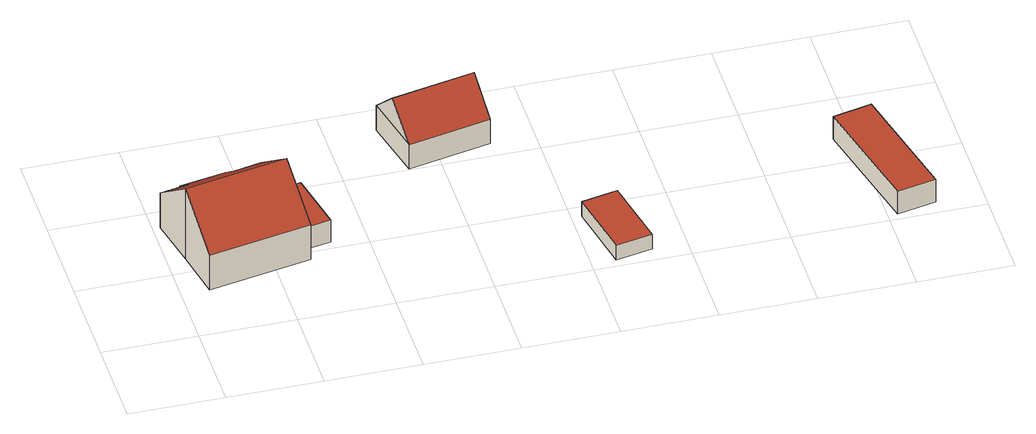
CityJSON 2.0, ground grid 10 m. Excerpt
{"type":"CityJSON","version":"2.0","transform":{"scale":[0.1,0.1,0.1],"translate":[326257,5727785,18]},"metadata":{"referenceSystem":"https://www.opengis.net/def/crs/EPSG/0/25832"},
"CityObjects":{
"building1":{"type":"Building","attributes":{"Geometrietyp2DReferenz":"3000","Gemeindeschluessel":"05170048","function":"31001_1010","roofType":"3100","measuredHeight":8.74},"address":[{"country":"Germany","locality":"Wesel","thoroughfareNumber":"2","thoroughfareName":"Am Damm"}],"geometry":[{"type":"Solid","lod":"2","boundaries":[[[[0,1,2,3]],[[4,5,1,0]],[[6,7,5,4]],[[8,9,7,6]],[[10,11,9,8]],[[12,13,11,10]],[[14,15,13,12]],[[16,17,15,14]],[[18,19,17,16]],[[3,2,19,18]],[[3,18,16,0]],[[14,12,10,8,6,4,0,16]],[[1,5,7,9,11,13,15,17,19,2]]]],"semantics":{"surfaces":[{"type":"WallSurface"},{"type":"RoofSurface"},{"type":"GroundSurface"}],"values":[[0,0,0,0,0,0,0,0,0,0,1,1,2]]}}]},
"building2":{"type":"Building","attributes":{"Geometrietyp2DReferenz":"3000","Gemeindeschluessel":"05170048","function":"51009_1610","roofType":"1000","measuredHeight":2.66},"geometry":[{"type":"Solid","lod":"2","boundaries":[[[[20,21,22,23]],[[24,25,21,20]],[[26,27,25,24]],[[23,22,27,26]],[[24,20,23,26]],[[21,25,27,22]]]],"semantics":{"surfaces":[{"type":"WallSurface"},{"type":"RoofSurface"},{"type":"GroundSurface"}],"values":[[0,0,0,0,1,2]]}}]},
"building3":{"type":"Building","attributes":{"Geometrietyp2DReferenz":"3000","Gemeindeschluessel":"05170048","function":"31001_2463","roofType":"3100","measuredHeight":6.42},"address":[{"country":"Germany","locality":"Wesel","thoroughfareNumber":"2","thoroughfareName":"Am Damm"}],"geometry":[{"type":"Solid","lod":"2","boundaries":[[[[28,29,30,31]],[[32,33,29,28]],[[34,35,33,32]],[[31,30,35,34]],[[28,36,32]],[[34,37,31]],[[31,37,36,28]],[[32,36,37,34]],[[29,33,35,30]]]],"semantics":{"surfaces":[{"type":"WallSurface"},{"type":"RoofSurface"},{"type":"GroundSurface"}],"values":[[0,0,0,0,0,0,1,1,2]]}}]},
"building4":{"type":"Building","attributes":{"Geometrietyp2DReferenz":"3000","Gemeindeschluessel":"05170048","function":"31001_2740","roofType":"1000","measuredHeight":1.73},"address":[{"country":"Germany","locality":"Wesel","thoroughfareNumber":"1","thoroughfareName":"Am Damm"}],"geometry":[{"type":"Solid","lod":"2","boundaries":[[[[38,39,40,41]],[[42,43,39,38]],[[44,45,43,42]],[[41,40,45,44]],[[42,38,41,44]],[[39,43,45,40]]]],"semantics":{"surfaces":[{"type":"WallSurface"},{"type":"RoofSurface"},{"type":"GroundSurface"}],"values":[[0,0,0,0,1,2]]}}]},
"building5":{"type":"Building","attributes":{"Geometrietyp2DReferenz":"3000","Gemeindeschluessel":"05170048","function":"31001_2723","roofType":"1000","measuredHeight":2.78},"address":[{"country":"Germany","locality":"Wesel","thoroughfareNumber":"1","thoroughfareName":"Am Damm"}],"geometry":[{"type":"Solid","lod":"2","boundaries":[[[[46,47,48,49]],[[50,51,47,46]],[[52,53,51,50]],[[49,48,53,52]],[[50,46,49,52]],[[47,51,53,48]]]],"semantics":{"surfaces":[{"type":"WallSurface"},{"type":"RoofSurface"},{"type":"GroundSurface"}],"values":[[0,0,0,0,1,2]]}}]}
},
"vertices":[
[14,103,106],[14,103,19],[24,49,19],[24,49,62],[3,157,62],[3,157,19],[33,163,62],[33,163,19],[29,181,47],[29,181,19],[78,190,47],[78,190,19],[82,172,62],[82,172,19],[111,178,62],[111,178,19],[122,124,106],[122,124,19],[132,70,62],[132,70,19],
[158,92,46],[158,92,19],[145,157,19],[145,157,46],[129,86,46],[129,86,19],[116,151,46],[116,151,19],
[265,194,40],[265,194,10],[352,212,10],[352,212,40],[250,262,40],[250,262,10],[338,281,40],[338,281,10],[257,228,74],[345,246,74],
[463,14,25],[463,14,7],[448,90,7],[448,90,25],[424,6,25],[424,6,7],[410,82,25],[410,82,7],
[751,17,32],[751,17,4],[721,148,4],[721,148,32],[710,8,32],[710,8,4],[680,139,32],[680,139,4]
]}
